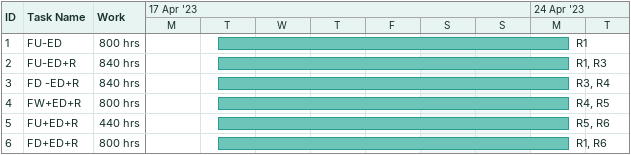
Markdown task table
| ID | Task | Start | Finish | Resources | Work (h) |
|---|---|---|---|---|---|
| 1 | FU-ED | 2023-04-18 | 2023-04-24 | R1 | 800 |
| 2 | FU-ED+R | 2023-04-18 | 2023-04-24 | R1, R3 | 840 |
| 3 | FD -ED+R | 2023-04-18 | 2023-04-24 | R3, R4 | 840 |
| 4 | FW+ED+R | 2023-04-18 | 2023-04-24 | R4, R5 | 800 |
| 5 | FU+ED+R | 2023-04-18 | 2023-04-24 | R5, R6 | 440 |
| 6 | FD+ED+R | 2023-04-18 | 2023-04-24 | R1, R6 | 800 |
